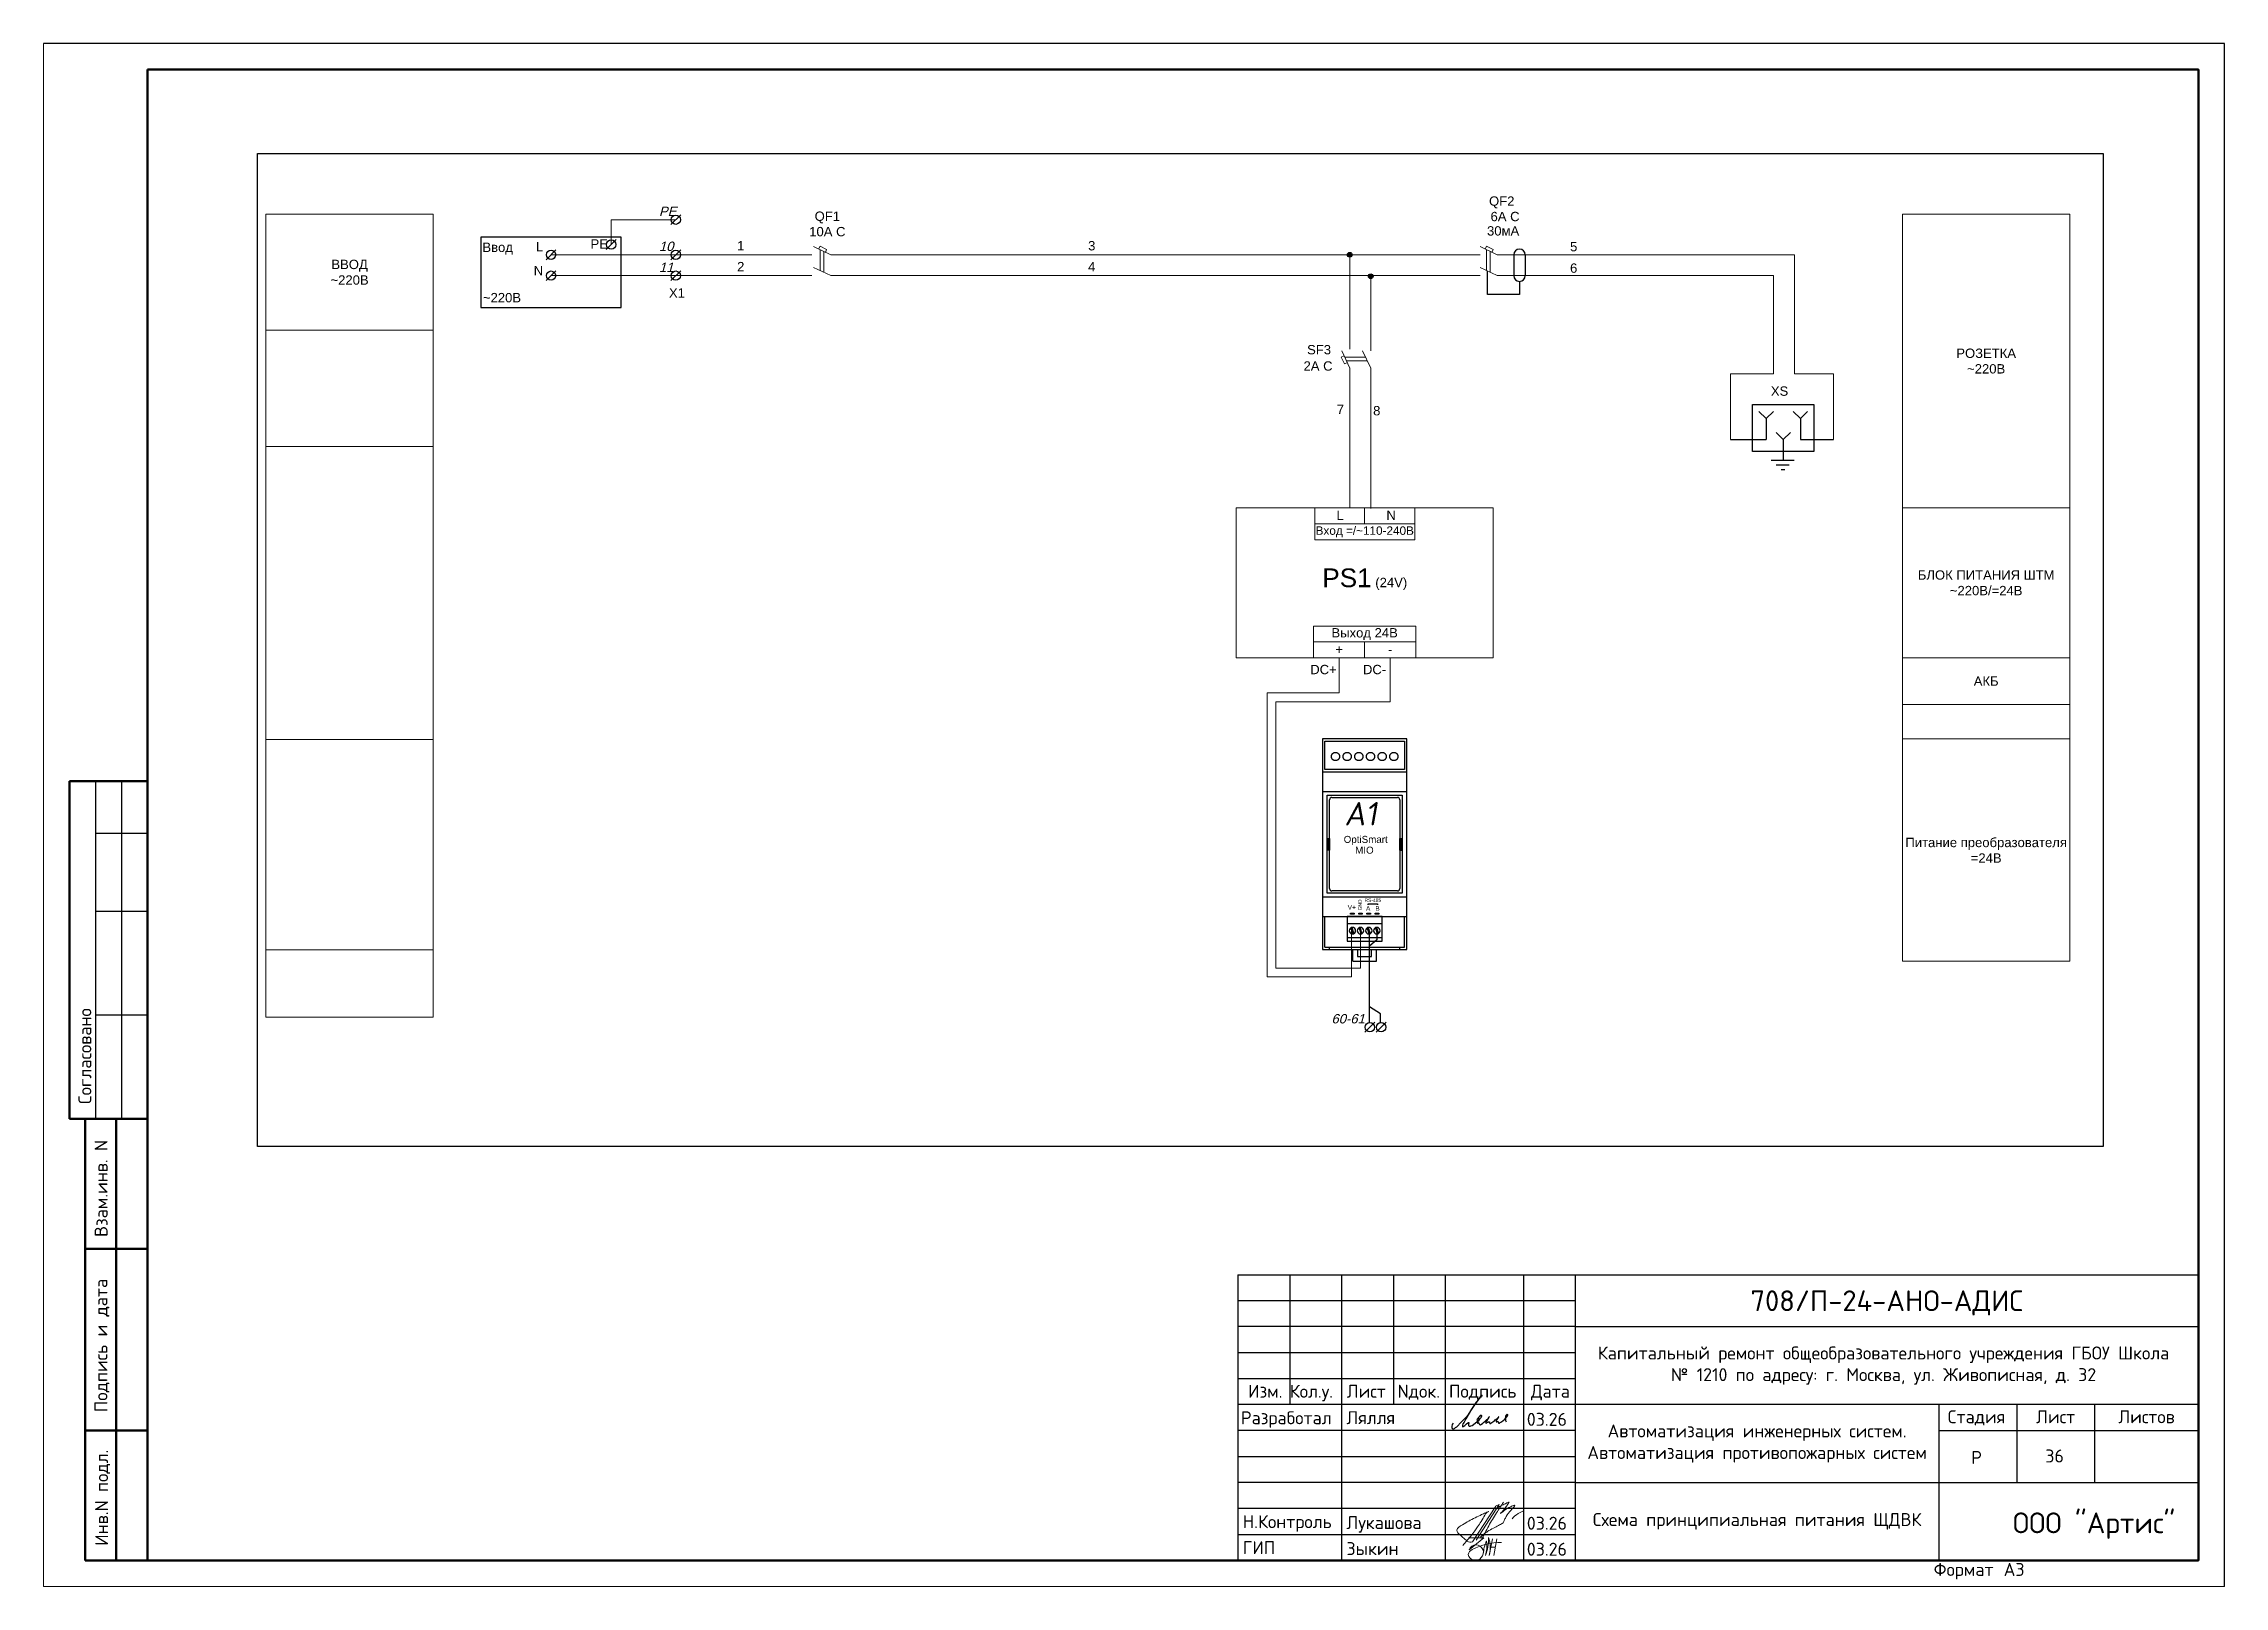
# Paper-space layout '1 (34)' of a CAD drawing. Header units: millimetres. Extents: x 10583 to 11003, y 857 to 1154.
# The model-space entities are those that its viewports show. They can reach past a viewport. Long polylines and large blocks are cut down to what shows.
import ezdxf
from ezdxf.enums import TextEntityAlignment as Align

# ---------------------------------------------------------------- set-up
doc = ezdxf.new("R2010")
doc.units = ezdxf.units.MM
doc.linetypes.add('DASHED2', pattern=[0.375, 0.25, -0.125])
for name, color, linetype, lineweight in [('text', 5, 'Continuous', 20), ('АР_текст', 250, 'Continuous', 40), ('Маркировка', 1, 'Continuous', 9), ('Основная сплош', 7, 'Continuous', 30), ('Текст', 7, 'Continuous', 30), ('Цепь 220В AC L', 34, 'Continuous', 9), ('Цепь 220В AC N', 5, 'Continuous', 9), ('Цепь DC 24В минус', 7, 'Continuous', 9), ('Цепь DC 24В плюс', 1, 'Continuous', 9), ('Цепь PE', 50, 'Continuous', 9)]:
    doc.layers.add(name, color=color, linetype=linetype, lineweight=lineweight)
for name, color, linetype, lineweight, true_color in [('Винты', 7, 'Continuous', 25, 0x000000), ('Клеммники', 7, 'Continuous', 25, 0x008000), ('ОФ_подписи', 5, 'Continuous', 13, 0x0000ff), ('Подписи', 5, 'Continuous', 18, 0x0000ff)]:
    doc.layers.add(name, color=color, linetype=linetype, lineweight=lineweight, true_color=true_color)
for name, color, linetype in [('Основная', 7, 'Continuous'), ('СОТ', 7, 'Continuous'), ('Штампы', 7, 'Continuous')]:
    doc.layers.add(name, color=color, linetype=linetype)
doc.styles.add('20', font='isocpeur.ttf', dxfattribs={"oblique": 10, "height": 20})
doc.styles.add('ICOCPEUR', font='isocpeur.ttf', dxfattribs={"height": 250})
doc.styles.add('PDF ISOCPEUR', font='isocpeur.ttf')
doc.styles.add('RubezhCAD', font='isocpeur.ttf')
doc.styles.get("Standard").update_dxf_attribs({"font": 'arial.ttf'})
doc.styles.add('textstyle0', font='arial.ttf')
doc.styles.add('textstyle1', font='arial.ttf')
doc.styles.add('textstyle23', font='arial.ttf')
doc.styles.add('textstyle24', font='arial.ttf')
doc.styles.add('textstyle25', font='arial.ttf')
doc.styles.add('textstyle26', font='arial.ttf')
doc.styles.add('TIMES', font='times.ttf')
doc.styles.add('XREF1$0$Standard', font='isocpeur.ttf')

# ---------------------------------------------------------------- blocks, each defined once
blk = doc.blocks.new('*U8')
at = {"lineweight": 50}
for p, q in [((5, 155), (20, 155)), ((5, 155), (5, 90)), ((5, 90), (20, 90)), ((8, 5), (8, 90)), ((14, 5), (14, 90)), ((8, 65), (20, 65)), ((8, 30), (20, 30)), ((8, 5), (20, 5))]:
    blk.add_line(p, q, dxfattribs=at)
for p, q in [((10, 155), (10, 90)), ((15, 155), (15, 90)), ((10, 145), (20, 145)), ((10, 130), (20, 130)), ((10, 110), (20, 110))]:
    blk.add_line(p, q)
blk.add_lwpolyline([(0, 0), (420, 0), (420, 297), (0, 297)], close=True)
blk.add_lwpolyline([(20, 292), (415, 292), (415, 5), (20, 5)], close=True, dxfattribs=at)
at = {"style": 'XREF1$0$Standard'}
for s, p in [('Согласовано', (7.95, 102.07)), ('Взам.инв. N', (11.07, 76.61)), ('Подпись и дата', (11.04, 46.36)), ('Инв.N подл.', (11.17, 17.07))]:
    blk.add_text(s, height=2.5, rotation=90, dxfattribs=at).set_placement(p, align=Align.MIDDLE_CENTER)
blk.add_text('Формат', height=2.5, dxfattribs=at).set_placement((364.02, 2))
blk.add_text('А3', height=2.5, dxfattribs=at).set_placement((381.51, 2), align=Align.RIGHT)
for tag, p in [('СОГЛАСОВАНО_ДАТА2', (14.37, 145.56)), ('СОГЛАСОВАНО_ДАТА3', (19.37, 145.56)), ('СОГЛАСОВАНО_ФАМИЛИЯ2', (14.37, 110.56)), ('СОГЛАСОВАНО_ФАМИЛИЯ3', (19.37, 110.56)), ('СОГЛАСОВАНО_ДОЛЖНОСТЬ2', (14.37, 90.56)), ('СОГЛАСОВАНО_ДОЛЖНОСТЬ3', (19.37, 90.56))]:
    blk.add_attdef(tag, p, '', height=2.5, rotation=90, dxfattribs=at)
for tag, p in [('ВЗАМ_ИНВ_НОМЕР', (19.37, 77.5)), ('ИНВ_N_ПОДЛ', (19.37, 17.5))]:
    blk.add_attdef(tag, text='', height=2.5, rotation=90, dxfattribs=at).set_placement(p, align=Align.CENTER)
blk.add_attdef('ИНВ_ДАТА', text='', height=2.5, rotation=90, dxfattribs=at).set_placement((19.37, 63.83), align=Align.RIGHT)
blk = doc.blocks.new('П_Зыкин')
at = {"layer": 'ОФ_подписи', "color": 152, "ltscale": 100, "true_color": 0x0061c2, "transparency": 33554687}
for p, q in [((142, 249), (62, -174)), ((102, 37), (218, 37)), ((258, 249), (178, -174))]:
    blk.add_line(p, q, dxfattribs=at)
blk.add_lwpolyline([(-462, 273), (-74, 273), (-446, -30)], dxfattribs=at)
for centre, radius, start, end in [((-271, -94), 186, 314.2393, 159.9348), ((345, -1372), 1523, 88.8758, 117.8788), ((1109, -252), 1204, 158.7593, 174.231), ((-1024, 224), 1068, 337.8144, 2.8859), ((-849, 72), 852, 342.8308, 7.4815), ((-9, 182), 4.48, 8.9691, 155.6551), ((-643, 22), 732, 344.4555, 20.462), ((-318, -169), 151, 108.7568, 173.4251), ((-287, -115), 185, 191.5358, 322.3512)]:
    blk.add_arc(centre, radius, start, end, dxfattribs=at)
blk = doc.blocks.new('П_Лукашова')
at = {"layer": 'ОФ_подписи', "color": 152, "true_color": 0x0061c2}
for p, q in [((221, 339), (-221, -339)), ((286, 371), (-156, -307)), ((283, 370), (218, 338))]:
    blk.add_line(p, q, dxfattribs=at)
for points in [[(221, 301), (344, 360), (434, 401), (475, 416), (464, 395), (420, 336), (342, 232), (310, 203), (337, 221), (420, 283), (490, 322), (558, 352), (576, 358), (491, 240), (403, 113), (374, 49), (360, 20)], [(-221, -339), (-276, -344), (-368, -289), (-446, -221), (-505, -166), (-522, -116), (-412, -16), (-295, 56), (-173, 120), (-49, 179), (33, 216), (87, 237), (52, 221), (11, 167), (-59, 51), (-126, -52), (-177, -132), (-256, -231), (-409, -409)], [(360, 20), (294, -18), (203, -65), (91, -124), (-73, -248)], [(366, 415), (236, 213), (85, -37), (-50, -300)], [(530, 102), (646, 199), (748, 254)]]:
    blk.add_spline(points, degree=3, dxfattribs=at)
blk = doc.blocks.new('A$C11203D1A')
at = {"layer": 'Подписи', "lineweight": 25}
blk.add_lwpolyline([(0.24, 1.11), (0.09, 0.86), (0, 0.47), (0.01, 0.27), (0.06, 0.09), (0.17, 0.01), (0.33, 0), (0.53, 0.07), (0.73, 0.22), (0.94, 0.41), (1.81, 1.26), (2.64, 2.1), (3.19, 2.76), (3.8, 3.63), (4.42, 4.6), (5, 5.4), (5.39, 5.96), (5.72, 6.46), (5.82, 6.46), (5.73, 6.31), (4.71, 5.11), (3.82, 3.76), (2.71, 1.9), (2.36, 1.31), (2.15, 0.93), (2.05, 0.72), (2.04, 0.6), (2.04, 0.49), (2.07, 0.44), (2.13, 0.41), (2.22, 0.43), (2.34, 0.53), (2.48, 0.65), (2.83, 0.93), (3.1, 1.12), (3.23, 1.19), (3.28, 1.19), (3.29, 1.16), (3.26, 1.06), (3.23, 0.9), (3.22, 0.77), (3.24, 0.65), (3.26, 0.58), (3.34, 0.52), (3.42, 0.48), (3.54, 0.51), (3.66, 0.56), (3.92, 0.66), (4.17, 0.85), (4.57, 1.16), (4.82, 1.36), (5, 1.53), (5.18, 1.68), (5.48, 1.96), (5.64, 2.15), (5.74, 2.33), (5.75, 2.44), (5.75, 2.53), (5.69, 2.57), (5.6, 2.58), (5.49, 2.54), (5.33, 2.4), (5.12, 2.18), (4.99, 1.99), (4.9, 1.86), (4.85, 1.74), (4.87, 1.66), (4.92, 1.62), (5.03, 1.65), (5.11, 1.72), (5.21, 1.79), (5.24, 1.81), (5.28, 1.82), (5.31, 1.82), (5.32, 1.79), (5.26, 1.69), (5.19, 1.61), (5.11, 1.47), (5.03, 1.34), (4.98, 1.25), (4.97, 1.17), (4.97, 1.09), (5.01, 1.05), (5.05, 1.06), (5.1, 1.11), (5.14, 1.13), (5.2, 1.13), (5.23, 1.07), (5.27, 0.94), (5.32, 0.85), (5.35, 0.8), (5.43, 0.77), (5.52, 0.78), (5.61, 0.84), (5.88, 1), (6.13, 1.19), (6.42, 1.46), (6.68, 1.7), (6.94, 1.94), (7.06, 2.08), (7.22, 2.28), (7.23, 2.3), (7.23, 2.31), (7.2, 2.31), (7.18, 2.28), (7.15, 2.24), (6.76, 1.63), (6.67, 1.45), (6.59, 1.3), (6.56, 1.22), (6.56, 1.16), (6.57, 1.11), (6.6, 1.08), (6.65, 1.1), (6.7, 1.13), (6.79, 1.19), (6.88, 1.26), (6.99, 1.31), (7.07, 1.35), (7.18, 1.36), (7.23, 1.33), (7.27, 1.28), (7.28, 1.18), (7.28, 1.12), (7.3, 1.08), (7.34, 1.04), (7.38, 1.02), (7.45, 1.01), (7.52, 1.04), (7.6, 1.09), (7.73, 1.19), (7.93, 1.34), (8.13, 1.48), (8.36, 1.7), (8.65, 1.95), (8.78, 2.07), (8.9, 2.16), (8.98, 2.23), (9.03, 2.27), (9.04, 2.29), (9.02, 2.3), (8.99, 2.29), (8.97, 2.25), (8.92, 2.16), (8.7, 1.81), (8.57, 1.61), (8.52, 1.53), (8.51, 1.43), (8.53, 1.37), (8.56, 1.33), (8.6, 1.33), (8.66, 1.35), (8.72, 1.39), (8.76, 1.41), (8.86, 1.4), (8.93, 1.37), (8.94, 1.31), (8.96, 1.22), (8.98, 1.14), (9.02, 1.1), (9.08, 1.07), (9.17, 1.1), (9.24, 1.14), (9.33, 1.2), (9.56, 1.37), (9.86, 1.59), (10.18, 1.87), (10.41, 2.09), (10.57, 2.29), (10.72, 2.51), (10.76, 2.62), (10.77, 2.7), (10.75, 2.75), (10.68, 2.79), (10.58, 2.76), (10.5, 2.69), (10.38, 2.54), (10.32, 2.41), (10.31, 2.25), (10.32, 2.09), (10.33, 1.85), (10.35, 1.7), (10.37, 1.58), (10.4, 1.47), (10.47, 1.37)], dxfattribs=at)
blk = doc.blocks.new('Штамп')
at = {"layer": 'Основная'}
for p, q in [((-18500, 5000), (-12000, 5000)), ((-12000, 4500), (-18500, 4500)), ((-18500, 4000), (-12000, 4000)), ((-12000, 2500), (-18500, 2500)), ((-18500, 2000), (-12000, 2000)), ((-12000, 1500), (-18500, 1500)), ((-12000, 1000), (-18500, 1000)), ((-18500, 500), (-12000, 500))]:
    blk.add_line(p, q, dxfattribs=at)
at = {"layer": 'Основная сплош'}
for p, q in [((-18500, 5500), (0, 5500)), ((-18500, 5500), (-18500, 0)), ((-17500, 5500), (-17500, 3000)), ((-16500, 0), (-16500, 5500)), ((-15500, 5500), (-15500, 3000)), ((-14500, 0), (-14500, 5500)), ((-13000, 5500), (-13000, 0)), ((-12000, 0), (-12000, 5500)), ((-12000, 4500), (0, 4500)), ((-18500, 3500), (-12000, 3500)), ((0, 3000), (-18500, 3000)), ((-5000, 3000), (-5000, 0)), ((-3500, 3000), (-3500, 1500)), ((-2000, 3000), (-2000, 1500)), ((-5000, 2500), (0, 2500)), ((-12000, 1500), (0, 1500))]:
    blk.add_line(p, q, dxfattribs=at)
at = {"transparency": 33554687, "xscale": 100, "yscale": 100, "zscale": 100}
blk.add_blockref('A$C11203D1A', (-14379, 2533), dxfattribs=at)
at = {"layer": 'ОФ_подписи', "color": 5}
for name, p, xscale, yscale, zscale in [('П_Лукашова', (-13755, 700), 1.010226427429054, 1.010226427429054, 1.010226427429054), ('П_Зыкин', (-13706, 228), 0.7621923841183493, 0.7621923841183493, 0.7621923841183493)]:
    blk.add_blockref(name, p, dxfattribs=dict(at, xscale=xscale, yscale=yscale, zscale=zscale))
at = {"transparency": 33554687, "insert": (-8500, 2250), "char_height": 250, "width": 7000, "attachment_point": 5, "style": 'PDF ISOCPEUR'}
blk.add_mtext('Автоматизация инженерных систем. Автоматизация противопожарных систем', dxfattribs=at)
at = {"layer": 'АР_текст', "color": 7, "transparency": 33554687, "insert": (-2009, 668), "char_height": 400, "width": 7750, "attachment_point": 5, "style": 'RubezhCAD'}
blk.add_mtext('{\\C0;ООО "Артис"}', dxfattribs=at)
at = {"layer": 'Текст', "color": 0, "style": 'RubezhCAD'}
blk.add_text('708/П-24-АНО-АДИС', height=400, dxfattribs=at).set_placement((-6000, 4798), align=Align.CENTER)
at = {"layer": 'Текст', "linetype": 'Continuous', "style": 'RubezhCAD'}
for s, p in [('Изм.', (-18302, 3131)), ('Кол.у.', (-17500, 3131)), ('Лист', (-16402, 3131)), ('Nдок.', (-15424, 3131)), ('Подпись', (-14434, 3131)), ('Дата', (-12857, 3131))]:
    blk.add_text(s, height=250, dxfattribs=at).set_placement(p)
at = {"layer": 'Текст', "style": 'ICOCPEUR'}
for s, p in [('Разработал', (-18441, 2620)), ('Лялля', (-16408, 2622)), ('03.26', (-12934, 2590)), ('Н.Контроль', (-18407, 620)), ('Лукашова', (-16408, 602)), ('03.26', (-12934, 590)), ('ГИП', (-18407, 120)), ('Зыкин', (-16408, 102)), ('03.26', (-12934, 90))]:
    blk.add_text(s, height=250, dxfattribs=at).set_placement(p)
at = {"layer": 'Текст', "color": 7, "linetype": 'Continuous', "style": 'RubezhCAD'}
for s, p in [('Стадия', (-4273, 2640)), ('Лист', (-2750, 2640)), ('Листов', (-1000, 2640))]:
    blk.add_text(s, height=250, dxfattribs=at).set_placement(p, align=Align.CENTER)
at = {"layer": 'Текст', "color": 7, "style": 'RubezhCAD'}
blk.add_text('Р', height=250, dxfattribs=at).set_placement((-4273, 1857), align=Align.CENTER)
at = {"layer": 'Текст', "ltscale": 100, "insert": (-6063, 3750), "char_height": 250, "attachment_point": 5, "style": 'RubezhCAD'}
blk.add_mtext_dynamic_manual_height_columns('\\pi-3.125;Капитальный ремонт общеобразовательного учреждения ГБОУ Школа{\\H1.25x; }\\P№ 1210 по адресу: г. Москва, ул. Живописная, д. 32{\\H1.21604x; }\\P', width=11832.53, gutter_width=1250, heights=[1893], dxfattribs=at)
at = {"layer": 'Текст', "ltscale": 100, "style": 'RubezhCAD'}
blk.add_attdef('ЛИСТОВ', text='', height=250, dxfattribs=at).set_placement((-1000, 1857), align=Align.CENTER)
at = {"layer": 'Текст', "ltscale": 100, "style": 'TIMES'}
blk.add_attdef('НАЗВАНИЕ', text='', height=250, dxfattribs=at).set_placement((-8500, 750), align=Align.MIDDLE_CENTER)
blk = doc.blocks.new('15EDGKC-3.5-04P')
at = {"layer": 'Винты'}
for p, q in [((2.16, 5.87), (1.64, 5.74)), ((1.64, 5.74), (2.34, 3.13)), ((2.86, 3.26), (2.16, 5.87)), ((2.34, 3.13), (2.86, 3.26)), ((5.66, 5.87), (5.14, 5.74)), ((5.14, 5.74), (5.84, 3.13)), ((6.36, 3.26), (5.66, 5.87)), ((5.84, 3.13), (6.36, 3.26)), ((9.16, 5.87), (8.64, 5.74)), ((8.64, 5.74), (9.34, 3.13)), ((9.86, 3.26), (9.16, 5.87)), ((9.34, 3.13), (9.86, 3.26)), ((12.66, 5.87), (12.14, 5.74)), ((12.14, 5.74), (12.84, 3.13)), ((13.36, 3.26), (12.66, 5.87)), ((12.84, 3.13), (13.36, 3.26))]:
    blk.add_line(p, q, dxfattribs=at)
for centre, start, end in [((2.25, 4.5), 0, 180), ((2.25, 4.5), 180, 0), ((5.75, 4.5), 0, 180), ((5.75, 4.5), 180, 0), ((9.25, 4.5), 0, 180), ((9.25, 4.5), 180, 0), ((12.75, 4.5), 0, 180), ((12.75, 4.5), 180, 0)]:
    blk.add_arc(centre, 1.4, start, end, dxfattribs=at)
at = {"layer": 'Клеммники'}
blk.add_line((0, 10.5), (0, 10.5), dxfattribs=at)
at = {"layer": 'Клеммники', "color": 96, "true_color": 0x008000}
for points in [[(0, 0), (15, 0), (15, 10.5), (0, 10.5)], [(0, 7.5), (15, 7.5), (15, 10.5), (0, 10.5)], [(0, 0), (15, 0), (15, 1.5), (0, 1.5)]]:
    blk.add_lwpolyline(points, close=True, dxfattribs=at)
blk = doc.blocks.new('OptiSmart MIO')
for points in [[(2, 42.5), (2, 47.5), (3, 47.5), (3, 42.5)], [(33.05, 42.54), (33.05, 47.54), (34.05, 47.54), (34.05, 42.54)]]:
    blk.add_hatch(color=256).paths.add_polyline_path(points)
at = {"true_color": 0xff0000}
blk.add_hatch(color=1, dxfattribs=at).paths.add_polyline_path([(13.5, 15.5), (13.5, 15), (12, 15), (12, 15.5)])
at = {"true_color": 0x000000}
blk.add_hatch(color=18, dxfattribs=at).paths.add_polyline_path([(17, 15.5), (17, 15), (15.5, 15), (15.5, 15.5)])
at = {"true_color": 0xffff00}
blk.add_hatch(color=2, dxfattribs=at).paths.add_polyline_path([(20.5, 15.5), (20.5, 15), (19, 15), (19, 15.5)])
for p, q in [((36, 90), (0, 90)), ((0, 90), (0, 0)), ((1, 89), (35, 89)), ((1, 77), (1, 89)), ((35, 89), (35, 77)), ((36, 0), (36, 90)), ((0, 76), (36, 76)), ((35, 77), (1, 77)), ((0, 67.5), (36, 67.5)), ((2, 66), (34, 66)), ((2, 24), (2, 66)), ((34, 66), (34, 24)), ((3, 26), (3, 64)), ((4, 65), (32, 65)), ((33, 64), (33, 26)), ((2, 47.5), (3, 47.5)), ((2, 42.5), (2, 47.5)), ((3, 47.5), (3, 42.5)), ((33, 47.5), (34, 47.5)), ((33, 47.5), (34, 47.5)), ((33, 42.5), (33, 47.5)), ((34, 47.5), (34, 42.5)), ((3, 42.5), (2, 42.5)), ((33, 42.5), (34, 42.5)), ((34, 42.5), (33, 42.5)), ((0, 22.5), (36, 22.5)), ((34, 24), (2, 24)), ((32, 25), (4, 25)), ((19.5, 19), (19.5, 19.5)), ((19.5, 19.5), (23.5, 19.5)), ((23.5, 19.5), (23.5, 19)), ((0, 14), (36, 14)), ((1, 1), (1, 14)), ((35, 1), (35, 14)), ((0, 0), (36, 0)), ((1, 1), (35, 1)), ((3, 0), (3, 1)), ((13, -5), (13, 0)), ((15, 0), (15, -3)), ((21, -3), (21, 0)), ((23, -5), (23, 0)), ((33, 0), (33, 1)), ((13, -5), (23, -5)), ((15, -3), (21, -3))]:
    blk.add_line(p, q)
at = {"color": 1, "true_color": 0xff0000}
for p, q in [((12, 15.5), (13.5, 15.5)), ((12, 15), (12, 15.5)), ((13.5, 15), (12, 15)), ((13.5, 15.5), (13.5, 15))]:
    blk.add_line(p, q, dxfattribs=at)
at = {"color": 18, "true_color": 0x000000}
for p, q in [((15.5, 15.5), (17, 15.5)), ((15.5, 15), (15.5, 15.5)), ((17, 15), (15.5, 15)), ((17, 15.5), (17, 15)), ((22.5, 15.5), (24, 15.5)), ((22.5, 15), (22.5, 15.5)), ((24, 15), (22.5, 15)), ((24, 15.5), (24, 15))]:
    blk.add_line(p, q, dxfattribs=at)
at = {"color": 2, "true_color": 0xffff00}
for p, q in [((19, 15.5), (20.5, 15.5)), ((19, 15), (19, 15.5)), ((20.5, 15), (19, 15)), ((20.5, 15.5), (20.5, 15))]:
    blk.add_line(p, q, dxfattribs=at)
at = {"linetype": 'DASHED2', "ltscale": 0.7}
for centre in [(5.5, 82.5), (10.5, 82.5), (15.5, 82.5), (20.5, 82.5), (25.5, 82.5), (30.5, 82.5)]:
    blk.add_circle(centre, 1.75, dxfattribs=at)
for centre, start, end in [((4, 64), 90, 180), ((32, 64), 0, 90), ((4, 26), 180, 270), ((32, 26), 270, 0)]:
    blk.add_arc(centre, 1, start, end)
blk.add_blockref('15EDGKC-3.5-04P', (10.5, 3.5))
at = {"style": 'textstyle23'}
for s, p in [('OptiSmart', (9.03, 44.65)), ('MIO', (13.94, 40.04))]:
    blk.add_text(s, height=3, dxfattribs=at).set_placement(p, align=Align.BOTTOM_LEFT)
for s, insert, char_height, attachment_point, style in [('\\H2;V+', (12.5, 18), 1, 5, 'textstyle24'), ('\\H1.5;RS-485', (21.5, 21), 1, 5, 'textstyle0'), ('A', (19.5, 18.5), 2, 2, 'textstyle25'), ('B', (23.5, 18.5), 2, 2, 'textstyle26')]:
    blk.add_mtext(s, dxfattribs=dict(insert=insert, char_height=char_height, attachment_point=attachment_point, style=style))
at = {"insert": (16, 19), "char_height": 1, "attachment_point": 5, "rotation": 90, "style": 'textstyle1'}
blk.add_mtext('\\H1.5;GND', dxfattribs=at)

msp = doc.modelspace()

# ---------------------------------------------------------------- hatches: boundary and pattern name
at = {"ltscale": 100}
h = msp.add_hatch(color=256, dxfattribs=at)
h.dxf.hatch_style = 1
edge = h.paths.add_edge_path()
edge.add_arc((1265562.5, 49548.6), 45, 359.64, 719.64)
h = msp.add_hatch(color=256, dxfattribs=at)
h.dxf.hatch_style = 1
edge = h.paths.add_edge_path()
edge.add_arc((1265965, 49134), 45, 359.64, 719.64)

# ---------------------------------------------------------------- linework, layer by layer
at = {"linetype": 'Continuous', "ltscale": 4}
for p, q in [((1268213.9, 48783.8), (1268213.9, 49235.9)), ((1268721.1, 49548.6), (1268721.1, 49146.2)), ((1268941.6, 49548.6), (1268941.6, 49146.2)), ((1268831.3, 48783.8), (1268213.9, 48783.8)), ((1268831.3, 49035.9), (1268831.3, 48783.8))]:
    msp.add_line(p, q, dxfattribs=at)
at = {"color": 0, "ltscale": 4}
for p, q in [((1273581.1, 46394.4), (1273442.7, 46529.2)), ((1273581.1, 46394.4), (1273719.5, 46529.2)), ((1273581.1, 46394.4), (1273581.1, 45994)), ((1274239.5, 46394.4), (1274101.1, 46529.2)), ((1274239.5, 46394.4), (1274377.9, 46529.2)), ((1274239.5, 46394.4), (1274239.5, 45994)), ((1272892.2, 45994), (1273581.1, 45994)), ((1273910.3, 45994), (1273771.9, 46128.8)), ((1273910.3, 45994), (1274048.7, 46128.8)), ((1273910.3, 45994), (1273910.3, 45593.6)), ((1274239.5, 45994), (1274878.6, 45994)), ((1274120.4, 45584.8), (1273678.4, 45584.8)), ((1274023.2, 45496.4), (1273775.6, 45496.4)), ((1273943.6, 45407.9), (1273872.9, 45407.9))]:
    msp.add_line(p, q, dxfattribs=at)
at = {"color": 2, "ltscale": 4}
msp.add_line((1265940.4, 34767.2), (1265940.4, 36467.3), dxfattribs=at)
at = {"ltscale": 4}
for p, q in [((1266084.6, 36361.8), (1265940.4, 36236.8)), ((1266084.6, 36473.1), (1266084.6, 36361.8))]:
    msp.add_line(p, q, dxfattribs=at)
at = {"color": 7, "linetype": 'Continuous', "lineweight": 20}
for points in [[(1244688.1, 50328.7), (1247909.8, 50328.7), (1247909.8, 48093.5), (1244688.1, 48093.5)], [(1276207.6, 50328.7), (1279429.3, 50328.7), (1279429.3, 44673.3), (1276207.6, 44673.3)], [(1244688.1, 48093.5), (1247909.8, 48093.5), (1247909.8, 45858.4), (1244688.1, 45858.4)], [(1244688.1, 45858.4), (1247909.8, 45858.4), (1247909.8, 40217.1), (1244688.1, 40217.1)], [(1268323.4, 44673.3), (1263373.4, 44673.3), (1263373.4, 41790.5), (1268323.4, 41790.5)], [(1279429.3, 44673.3), (1276207.6, 44673.3), (1276207.6, 41790.5), (1279429.3, 41790.5)], [(1276207.6, 41790.5), (1279429.3, 41790.5), (1279429.3, 40890.5), (1276207.6, 40890.5)], [(1276207.6, 40890.5), (1279429.3, 40890.5), (1279429.3, 40226.1), (1276207.6, 40226.1)], [(1244688.1, 40217.1), (1247909.8, 40217.1), (1247909.8, 36167.1), (1244688.1, 36167.1)], [(1276207.6, 40226.1), (1279429.3, 40226.1), (1279429.3, 35951.1), (1276207.6, 35951.1)], [(1244688.1, 36167.1), (1247909.8, 36167.1), (1247909.8, 34872.6), (1244688.1, 34872.6)]]:
    msp.add_lwpolyline(points, close=True, dxfattribs=at)
at = {"ltscale": 100}
for points in [[(1252486.1, 50128.1), (1252677.1, 50319.1)], [(1250082.9, 49453.1), (1250273.8, 49644.1)], [(1251243.2, 49649.5), (1251434.2, 49840.4)], [(1252486.1, 49453.1), (1252677.1, 49644.1)], [(1250082.9, 49050.7), (1250273.9, 49241.6)], [(1252486.2, 49050.7), (1252677.1, 49241.6)], [(1265854.3, 34582.3), (1266045.2, 34773.2)], [(1266069.1, 34582.3), (1266260, 34773.2)]]:
    msp.add_lwpolyline(points, dxfattribs=at)
at = {"linetype": 'DASHED2', "ltscale": 10}
msp.add_lwpolyline([(1248828.3, 48536.1), (1251528.3, 48536.1), (1251528.3, 49886.1), (1248828.3, 49886.1)], close=True, dxfattribs=at)
at = {"color": 7, "linetype": 'Continuous', "lineweight": 5}
for points in [[(1255567.1, 49548.6), (1255236.6, 49705.3), (1255236.6, 49705.3)], [(1255463.3, 49593.1), (1255486.6, 49648.2), (1255359.5, 49715.9), (1255331.9, 49658.7)], [(1255359.5, 49643.9), (1255359.5, 49245.7), (1255359.5, 49245.7)], [(1255431.5, 49607.9), (1255431.5, 49209.7), (1255431.5, 49209.7)], [(1268403.1, 49548.6), (1268072.6, 49705.3), (1268072.6, 49705.3)], [(1268299.3, 49593.1), (1268322.6, 49648.2), (1268195.5, 49715.9), (1268167.9, 49658.7)], [(1268195.5, 49643.9), (1268195.5, 49245.7), (1268195.5, 49245.7)], [(1268267.5, 49607.9), (1268267.5, 49209.7), (1268267.5, 49209.7)], [(1255567.1, 49146.2), (1255236.6, 49302.9), (1255236.6, 49302.9)], [(1256151.7, 49548.6), (1255567.1, 49548.6), (1255567.1, 49548.6)], [(1256151.7, 49146.2), (1255567.1, 49146.2), (1255567.1, 49146.2)], [(1268403.1, 49146.2), (1268072.6, 49302.9), (1268072.6, 49302.9)], [(1268987.7, 49548.6), (1268403.1, 49548.6), (1268403.1, 49548.6)], [(1268987.7, 49146.2), (1268403.1, 49146.2), (1268403.1, 49146.2)], [(1265518.1, 47471.3), (1265463, 47448), (1265395.2, 47575.1), (1265452.4, 47602.6)], [(1265562.5, 47367.5), (1265405.8, 47697.9), (1265405.8, 47697.9)], [(1265467.2, 47575.1), (1265865.4, 47575.1), (1265865.4, 47575.1)], [(1265503.2, 47503.1), (1265901.4, 47503.1), (1265901.4, 47503.1)], [(1265965, 47367.5), (1265808.2, 47697.9), (1265808.2, 47697.9)]]:
    msp.add_lwpolyline(points, dxfattribs=at)
at = {"linetype": 'Continuous', "ltscale": 0.1}
msp.add_lwpolyline([(1273319.8, 46664.2), (1274499.7, 46664.2), (1274499.7, 45757.8), (1273319.8, 45757.8)], close=True, dxfattribs=at)
at = {"color": 7, "linetype": 'Continuous', "lineweight": 5}
for points in [[(1264886.8, 44366.2), (1265848.4, 44366.2), (1265848.4, 44673.3), (1264886.8, 44673.3)], [(1265848.4, 44366.2), (1266814.3, 44366.2), (1266814.3, 44673.3), (1265848.4, 44673.3)], [(1264886.8, 44063.3), (1266814.3, 44063.3), (1266814.3, 44366.2), (1264886.8, 44366.2)], [(1264863.9, 42396.3), (1266832.8, 42396.3), (1266832.8, 42093.4), (1264863.9, 42093.4)], [(1264863.9, 42093.4), (1265848.4, 42093.4), (1265848.4, 41790.5), (1264863.9, 41790.5)], [(1265848.4, 42093.4), (1266832.8, 42093.4), (1266832.8, 41790.5), (1265848.4, 41790.5)]]:
    msp.add_lwpolyline(points, close=True, dxfattribs=at)
msp.add_lwpolyline([(1266155.9, 34767.3), (1266155.9, 34937), (1265940.4, 35068.3)])
at = {"ltscale": 100}
for centre, radius in [((1252581.6, 50223.6), 90), ((1250178.3, 49548.6), 90), ((1251338.7, 49744.9), 90), ((1252581.6, 49548.6), 90), ((1265562.5, 49548.6), 45), ((1250178.4, 49146.2), 90), ((1252581.7, 49146.2), 90), ((1265965, 49134), 45), ((1265949.7, 34677.7), 90), ((1266164.6, 34677.7), 90)]:
    msp.add_circle(centre, radius, dxfattribs=at)
at = {"linetype": 'Continuous', "ltscale": 0.1}
for centre, start, end in [((1268831.3, 49548.6), 0, 180), ((1268831.3, 49146.2), 180, 0)]:
    msp.add_arc(centre, 110.3, start, end, dxfattribs=at)
at = {"layer": 'Defpoints', "ltscale": 100}
msp.add_lwpolyline([(1244522.5, 51496.6), (1280072.5, 51496.6), (1280072.5, 32383.2), (1244522.5, 32383.2)], close=True, dxfattribs=at)
at = {"layer": 'Цепь 220В AC L', "ltscale": 100}
for points in [[(1250178.3, 49548.6), (1255201.3, 49548.6)], [(1256151.7, 49548.6), (1257927.9, 49548.6)], [(1257927.9, 49548.6), (1268072.6, 49548.6)], [(1265562.5, 47729.4), (1265562.5, 49548.6)], [(1268403.1, 49548.6), (1274125.7, 49548.6), (1274125.7, 47543.5)], [(1274125.7, 47543.5), (1274125.7, 47254.7), (1274878.6, 47254.7), (1274878.6, 45994)], [(1265562.5, 44673.3), (1265562.5, 47367.5)]]:
    msp.add_lwpolyline(points, dxfattribs=at)
at = {"layer": 'Цепь 220В AC N', "ltscale": 100}
for points in [[(1250178.4, 49146.2), (1255201.3, 49146.2)], [(1256151.7, 49146.2), (1257927.9, 49146.2)], [(1257927.9, 49146.2), (1268072.6, 49146.2)], [(1265965, 47697.9), (1265965, 49166.7)], [(1268403.1, 49146.2), (1273723.3, 49146.2), (1273723.3, 47543.5)], [(1273723.3, 47543.5), (1273723.3, 47254.7), (1272892.2, 47254.7), (1272892.2, 45994)], [(1265965, 44661.2), (1265965, 47367.5)]]:
    msp.add_lwpolyline(points, dxfattribs=at)
at = {"layer": 'Цепь DC 24В минус', "ltscale": 100}
for points in [[(1266340.6, 41790.5), (1266340.6, 40944.4), (1264138.7, 40944.4), (1264138.7, 40226.1)], [(1264138.7, 40226.1), (1264138.7, 35815.5), (1265767, 35815.8), (1265767, 36536.4)]]:
    msp.add_lwpolyline(points, dxfattribs=at)
at = {"layer": 'Цепь DC 24В плюс', "ltscale": 100}
for points in [[(1265356.2, 41790.5), (1265356.2, 41117.1), (1263969.7, 41117.1), (1263969.7, 40226.1)], [(1263969.7, 40226.1), (1263969.7, 35648.2), (1265594.2, 35648.2), (1265594.2, 36536.1)]]:
    msp.add_lwpolyline(points, dxfattribs=at)
at = {"layer": 'Цепь PE', "ltscale": 100}
msp.add_lwpolyline([(1251338.7, 49744.9), (1251338.7, 50223.6), (1252581.6, 50223.6)], dxfattribs=at)

# ---------------------------------------------------------------- block references
at = {"xscale": 45, "yscale": 45, "zscale": 45}
msp.add_blockref('OptiSmart MIO', (1265038.4, 36176.1), dxfattribs=at)
at = {"layer": 'СОТ'}
msp.add_blockref('Штамп', (1281906.1, 24413.1), dxfattribs=at)
at = {"layer": 'Штампы', "color": 7, "transparency": 33554687, "xscale": 100, "yscale": 100, "zscale": 100}
msp.add_blockref('*U8', (1240406.1, 23913.1), dxfattribs=at)

# ---------------------------------------------------------------- texts
at = {"color": 0, "lineweight": 30}
for s, p in [('QF2', (1268244.2, 50491.8)), ('10А C', (1255151.1, 49903.6)), ('QF1', (1255255.6, 50200.8)), ('30мА', (1268205.4, 49918.1)), ('6А C', (1268272.9, 50194.6)), ('Х1', (1252449.8, 48723)), ('2А C', (1264671.2, 47316.9)), ('SF3', (1264739.9, 47631)), ('L', (1265306.3, 44442.5)), ('N', (1266267.2, 44444.2))]:
    msp.add_text(s, height=180, dxfattribs=at).set_placement(p)
for s, p in [('Ввод', (1248857.2, 49601.9)), ('L', (1249887.1, 49616.1)), ('PE', (1250939.6, 49666.2)), ('N', (1249845.3, 49150.5)), ('~220В', (1248867.3, 48633))]:
    msp.add_text(s, height=180).set_placement(p)
msp.add_text('XS', height=180, dxfattribs=at).set_placement((1274007.1, 46833.8), align=Align.RIGHT)
at = {"attachment_point": 5}
for s, insert, char_height, width in [('ВВОД\\P~220В', (1246299, 49211.1), 180, 3221.663), ('РОЗЕТКА\\P~220В', (1277818.4, 47501), 180, 3221.663), ('Вход =/~110-240В', (1265850.5, 44214.7), 162, 1927.491), ('{\\H2x;PS1} (24V)', (1265850.5, 43301.9), 180, 1927.491), ('БЛОК ПИТАНИЯ ШТМ\\P~220В/=24В', (1277818.4, 43231.9), 180, 3221.663), ('Выход 24В', (1265848.4, 42244.9), 180, 1968.892), ('+', (1265356.2, 41950.6), 180, 984.446), ('-', (1266340.6, 41950.6), 180, 984.446), ('Питание преобразователя  =24В', (1277818.4, 38084.1), 180, 3221.663)]:
    msp.add_mtext(s, dxfattribs=dict(at, insert=insert, char_height=char_height, width=width))
at = {"layer": 'Defpoints', "insert": (1277818.4, 41340.5), "char_height": 180, "width": 3221.663, "attachment_point": 5}
msp.add_mtext('АКБ', dxfattribs=at)
at = {"layer": 'text', "style": '20', "oblique": 10}
msp.add_text('A1', height=450, rotation=360, dxfattribs=at).set_placement((1265457.7, 38562.4))
at = {"layer": 'Маркировка', "color": 1, "lineweight": 25}
for s, p in [('1', (1253762.7, 49632.1)), ('3', (1260522.7, 49632.1)), ('5', (1269804.4, 49614.3)), ('2', (1253762.8, 49229.7)), ('4', (1260522.7, 49229.7)), ('6', (1269804.4, 49201.5)), ('7', (1265311.8, 46480.8)), ('8', (1266011.8, 46456.6))]:
    msp.add_text(s, height=180, dxfattribs=at).set_placement(p)
at = {"layer": 'Маркировка', "color": 1, "lineweight": 30}
for s, p in [('DC+', (1264800.8, 41473.4)), ('DC+', (1264800.8, 41473.4)), ('DC-', (1265815.9, 41473.4)), ('DC-', (1265815.9, 41473.4))]:
    msp.add_text(s, height=180, dxfattribs=at).set_placement(p)
at = {"layer": 'Маркировка', "color": 94, "char_height": 180, "attachment_point": 7}
for s, heights, insert in [('{\\Q15;PE}', [171.3], (1252257.8, 50293.9)), ('{\\Q15;10}', [0], (1252257.8, 49618.9)), ('{\\Q15;11}', [0], (1252257.9, 49216.4)), ('{\\Q15;60-61}', [0], (1265208.9, 34748))]:
    msp.add_mtext_dynamic_manual_height_columns(s, width=375.081, gutter_width=1125, heights=heights, dxfattribs=dict(at, insert=insert))
at = {"layer": 'СОТ', "char_height": 250, "width": 7000, "attachment_point": 5, "style": 'ICOCPEUR'}
for s, insert in [('{\\C0;36}', (1279136.1, 26423)), ('Схема принципиальная питания ЩДВК', (1273406.1, 25164.9))]:
    msp.add_mtext(s, dxfattribs=dict(at, insert=insert))

psp = doc.layouts.new('1 (34)')

# ---------------------------------------------------------------- viewports
at = {"layer": 'Defpoints'}
psp.add_viewport(center=(10792.7, 1005.12), size=(420, 297), view_center_point=(1261406.13, 38763.14), view_height=29700, dxfattribs=at)

doc.saveas('drawing.dxf')
